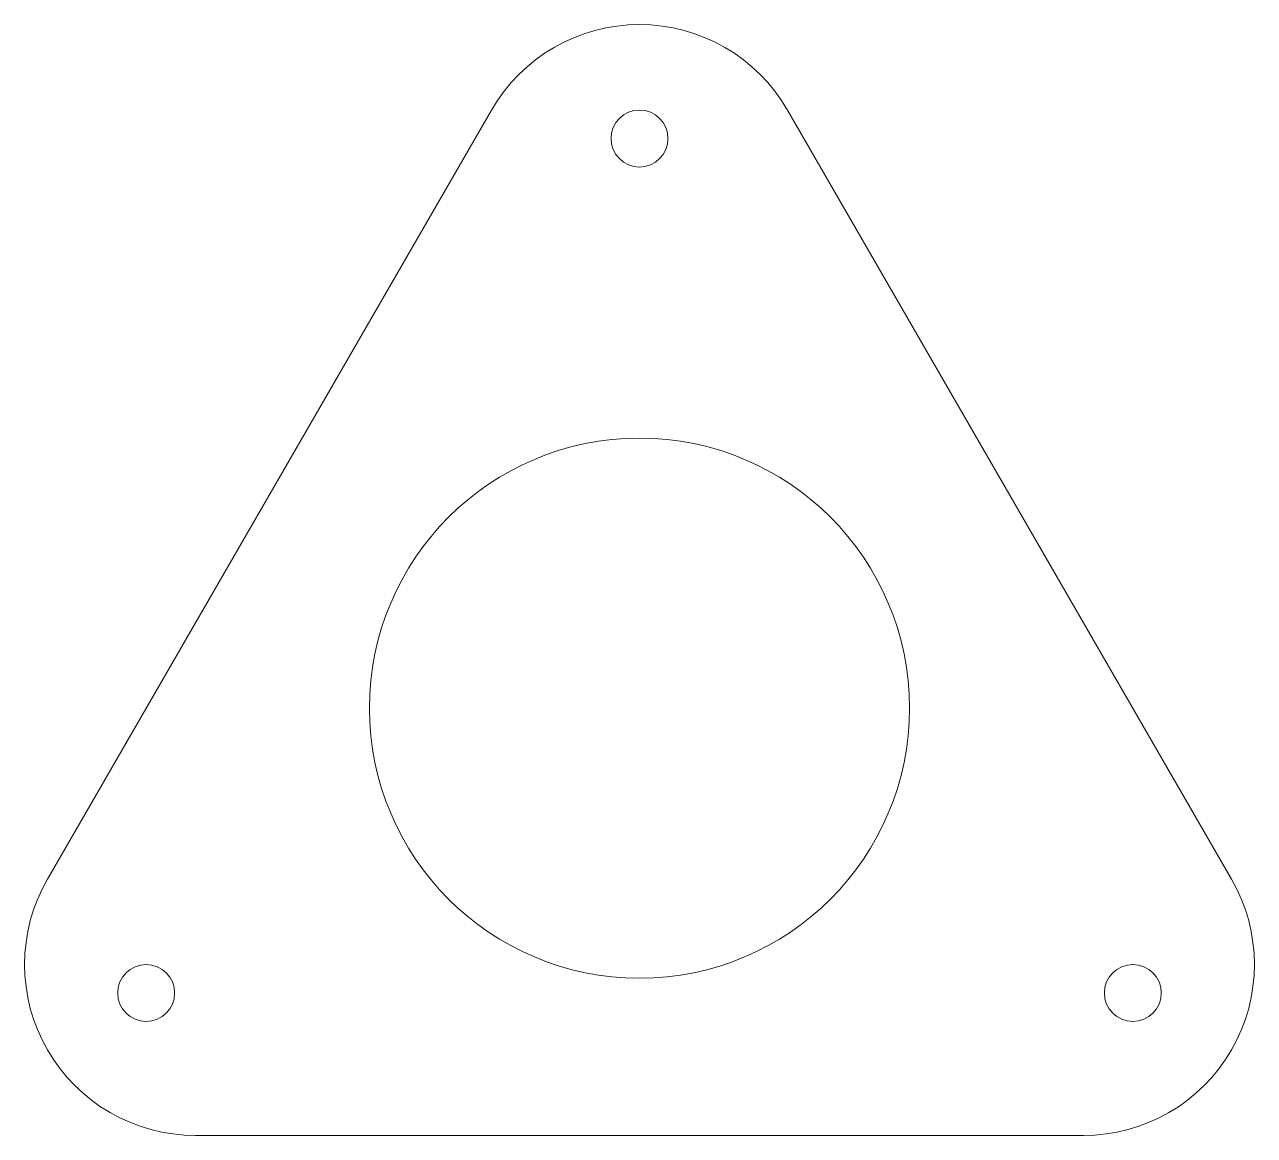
# Model space of a CAD drawing. Header units: inches. Extents: x -2.7 to 2.7, y -1.88 to 3.
import ezdxf

# ---------------------------------------------------------------- set-up
doc = ezdxf.new("R2010")
doc.units = ezdxf.units.IN
doc.header["$MEASUREMENT"] = 0

msp = doc.modelspace()

# ---------------------------------------------------------------- linework, layer by layer
at = {"lineweight": 9}
msp.add_lwpolyline([(1.9486, -1.875, 0.57735), (2.5981, -0.75), (0.6495, 2.625, 0.57735), (-0.6495, 2.625), (-2.5981, -0.75, 0.57735), (-1.9486, -1.875)], format="xyb", close=True, dxfattribs=at)
for centre, radius in [((0, 2.5), 0.125), ((0, 0), 1.185), ((-2.1651, -1.25), 0.125), ((2.1651, -1.25), 0.125)]:
    msp.add_circle(centre, radius, dxfattribs=at)

doc.saveas('drawing.dxf')
